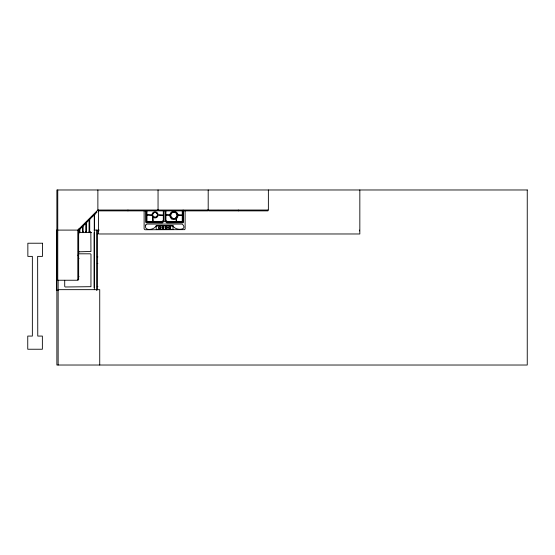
<?xml version="1.0" encoding="UTF-8"?>
<svg xmlns="http://www.w3.org/2000/svg" width="555" height="555" viewBox="0 0 555 555"><rect width="100%" height="100%" fill="white"/><g stroke="black" fill="none" stroke-linecap="round" stroke-linejoin="round"><path stroke-width="0.83" d="M94.128 287.761L94.128 232.6M94.343 230.096L94.343 214.868M96.632 290.272L96.632 230.096M57.755 189.976L57.755 280.24L77.811 280.24L77.811 230.096L97.874 210.033L268.37 210.033L268.37 189.976M83.257 225.538L86.802 221.993M92.116 216.686L94.475 214.32L94.995 214.681M78.442 233.856L79.067 233.745M97.257 233.856L97.888 233.745M78.442 258.512L79.067 258.401M97.257 263.528L97.888 263.41M178.301 214.875L182.387 215.201L178.294 215.201M169.892 214.903L165.799 214.903L169.885 215.236M77.811 230.096L56.513 230.096L56.513 290.272L58.219 290.272M94.066 230.096L99.255 230.096M77.811 230.512L78.65 230.512L78.65 279.824L77.811 279.824M96.632 230.512L97.465 230.512L97.465 289.849L96.632 289.849M79.192 231.407L79.851 231.407M82.48 231.407L83.139 231.407M85.775 231.407L86.434 231.407M89.064 231.407L90.382 231.407M78.713 232.6L91.554 232.6M78.31 251.817L90.951 251.484L90.847 232.268M78.31 253.808L90.382 253.808L90.985 254.211L90.951 286.685L65.206 286.99L64.72 286.442L64.713 280.324M77.811 255.168L78.65 255.168M58.136 289.661L99.733 289.661L99.733 365.01M158.813 215.167L163.427 215.236L158.89 214.847M151.459 214.938L146.846 214.875L151.383 215.264M78.442 251.81L79.067 251.921M97.257 256.819L97.888 256.937M78.442 276.466L79.067 276.577M97.257 286.491L97.888 286.602M96.397 211.51L96.986 212.107L79.851 229.243L79.254 228.653M82.078 226.718L82.438 227.245M359.834 189.976L359.834 233.974L98.568 233.974L98.568 210.678M359.418 230.096L359.418 230.929M267.947 210.033L267.947 210.872L208.611 210.872L208.611 210.033M238.282 210.033L238.282 210.872M208.194 189.976L208.194 210.033M207.778 210.033L207.778 210.872L158.466 210.872L158.466 210.033M185.12 211.039L185.12 228.882L184.683 229.638L144.98 229.749L144.113 228.882L144.113 211.039M183.573 210.914L183.573 222.049L183.136 222.798L166.778 222.916C165.924 221.14 163.302 221.14 162.455 222.916L146.09 222.798L145.66 222.049L145.66 210.914M183.122 210.033L183.122 210.872M182.914 210.907L182.803 222.222L166.819 222.257L166.396 221.32L165.272 220.939L165.272 210.865M182.255 210.893L182.255 221.598L167.319 221.598L165.931 220.335L165.931 210.907M176.566 216.929L176.24 221.729L176.24 216.915M163.954 210.865L163.954 220.939L162.837 221.32L162.448 222.25L146.381 222.194L146.319 210.907M163.302 210.907L163.302 220.335L161.907 221.598L146.978 221.598L146.978 210.893M158.05 189.976L158.05 210.033M157.627 210.033L157.627 210.872L98.291 210.872L98.291 210.033M152.993 216.915L152.993 221.729L152.66 216.929M127.962 210.033L127.962 210.872M98.291 230.096L98.291 230.929M97.874 189.976L97.874 210.033M94.343 214.341L94.343 289.661M89.723 218.823L89.723 232.073L89.064 232.073L89.064 219.683M86.434 222.271L86.434 232.073L85.775 232.073L85.775 222.763M83.139 225.712L83.139 232.073L82.48 232.073L82.48 226.149M79.851 228.688L79.851 232.073L79.192 232.073L79.192 228.299M58.136 280.143L58.136 365.01M145.701 225.039C143.599 231.74 154.81 229.881 156.219 225.607L173.007 225.607C174.45 230.915 188.804 230.512 182.255 224.06L146.978 224.06L145.701 225.039M159.75 228.417L159.347 228.417A0.777 0.777 0 0 1 158.91 227.217A0.777 0.777 0 0 1 160.187 227.217A0.777 0.777 0 0 1 159.75 228.417M159.805 228.632L159.285 228.632A0.999 0.999 0 0 1 158.73 227.092A0.999 0.999 0 0 1 160.367 227.092A0.999 0.999 0 0 1 159.805 228.632M163.108 228.417L162.705 228.417A0.777 0.777 0 0 1 162.268 227.217A0.777 0.777 0 0 1 163.545 227.217A0.777 0.777 0 0 1 163.108 228.417M163.163 228.632L162.643 228.632A0.999 0.999 0 0 1 162.088 227.092A0.999 0.999 0 0 1 163.725 227.092A0.999 0.999 0 0 1 163.163 228.632M166.493 228.417L166.091 228.417A0.777 0.777 0 0 1 165.654 227.217A0.777 0.777 0 0 1 166.93 227.217A0.777 0.777 0 0 1 166.493 228.417M166.555 228.632L166.035 228.632A0.999 0.999 0 0 1 165.473 227.092A0.999 0.999 0 0 1 167.111 227.092A0.999 0.999 0 0 1 166.555 228.632M169.851 228.417L169.448 228.417A0.777 0.777 0 0 1 169.011 227.217A0.777 0.777 0 0 1 170.288 227.217A0.777 0.777 0 0 1 169.851 228.417M169.906 228.632L169.393 228.632A0.999 0.999 0 0 1 168.831 227.092A0.999 0.999 0 0 1 170.468 227.092A0.999 0.999 0 0 1 169.906 228.632M527.25 189.976L56.874 189.976L56.874 365.023L527.25 365.023L527.25 189.976M173.007 226.031L156.219 226.031L156.219 229.326L173.007 229.326L173.007 226.031M42.471 243.222L27.854 243.222L27.854 256.382L32.356 256.382L32.356 336.073L27.75 336.073L27.75 349.234L42.367 349.234L42.367 336.073L37.761 336.073L37.643 256.382L42.471 256.382L42.471 243.222M153.839 216.943A2.386 2.386 0 0 0 157.426 214.889A2.386 2.386 0 0 0 153.846 212.815A2.386 2.386 0 0 0 153.839 216.943M153.791 217.026A2.484 2.484 0 0 0 157.516 214.889A2.484 2.484 0 0 0 153.804 212.731A2.484 2.484 0 0 0 153.791 217.026M153.492 217.546A3.08 3.08 0 0 0 158.119 214.889A3.08 3.08 0 0 0 153.499 212.211A3.08 3.08 0 0 0 153.492 217.546M172.286 218.177A3.205 3.205 0 0 0 177.1 215.416A3.205 3.205 0 0 0 172.3 212.627A3.205 3.205 0 0 0 172.286 218.177M172.223 218.288A3.337 3.337 0 0 0 177.232 215.416A3.337 3.337 0 0 0 172.237 212.516A3.337 3.337 0 0 0 172.223 218.288M171.814 218.989A4.142 4.142 0 0 0 178.037 215.416A4.142 4.142 0 0 0 171.835 211.816A4.142 4.142 0 0 0 171.814 218.989"/></g></svg>
